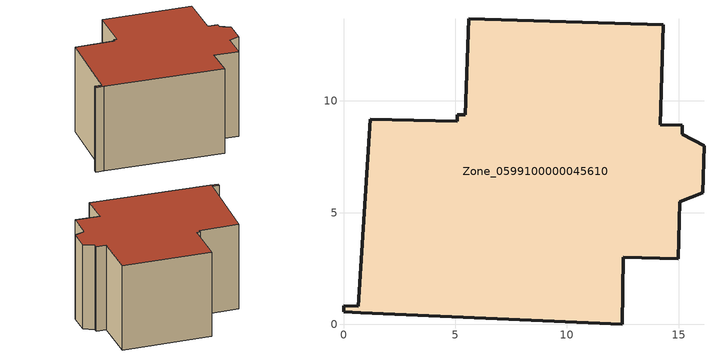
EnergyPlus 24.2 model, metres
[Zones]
Zone_0599100000045610
 floor ground (C_G): 5.09,9.1 5.1,9.38 5.46,9.37 5.61,13.69 14.32,13.41 14.18,8.95 15.16,8.91 15.15,8.51 16.13,8 16.07,5.89 15.05,5.5 14.98,2.93 12.52,3.02 12.47,0 0.78,0.52 0,0.56 0.01,0.84 0.66,0.81 1.21,9.17 z0
 wall outside (C_F): 15.16,8.91 14.18,8.95 14.32,13.41 5.61,13.69 5.46,9.37 5.1,9.38 5.09,9.1 1.21,9.17 0.66,0.81 0.01,0.84 0,0.56 0.78,0.52 12.47,0 12.52,3.02 14.98,2.93 15.05,5.5 16.07,5.89 16.13,8 15.15,8.51 15.16,8.91 z0:8.65
 roof outside (C_R): 0.66,0.81 0.01,0.84 0,0.56 0.78,0.52 12.47,0 12.52,3.02 14.98,2.93 15.05,5.5 16.07,5.89 16.13,8 15.15,8.51 15.16,8.91 14.18,8.95 14.32,13.41 5.61,13.69 5.46,9.37 5.1,9.38 5.09,9.1 1.21,9.17 z8.65
[BUILDING]
Pand.0599100000045610: North Axis=0; Terrain=City; Loads Convergence Tolerance Value=0.04; Temperature Convergence Tolerance Value=0.4; Solar Distribution=FullExterior; Maximum Number of Warmup Days=25; Minimum Number of Warmup Days=1
[Site:Location]
Rotterdam.The.Hague.AP_ZH_NLD Design_Conditions: Latitude=51.96; Longitude=4.45; Time Zone=1; Elevation=-4.5
[SITE:GROUNDTEMPERATURE:BUILDINGSURFACE]
18, 18, 18, 18, 18, 18, 18, 18, 18, 18, 18, 18
[MATERIAL] Thermal Absorptance=0.9; Solar Absorptance=0.7; Visible Absorptance=0.7
Name | Roughness | Thickness | Conductivity | Density | Specific Heat
G.D.1965 | MediumSmooth | 0.15 | 1 | 540 | 1210
F.D.1965 | Rough | 0.3 | 0.857143 | 1920 | 840
R.D.1965 | MediumRough | 0.2 | 0.08 | 1500 | 1000
[CONSTRUCTION]
C_G: G.D.1965
C_F: F.D.1965
C_R: R.D.1965
[ZONE]
Zone_0599100000045610: Type=1; Multiplier=1; Ceiling Height=Autocalculate; Volume=Autocalculate; Floor Area=autocalculate; Part of Total Floor Area=Yes
[ZONEINFILTRATION:DESIGNFLOWRATE]
Infil_Zone_0599100000045610: Zone or ZoneList or Space or SpaceList=Zone_0599100000045610; Schedule=AlwaysOn; Design Flow Rate Calculation Method=Flow/Area; Flow Rate per Floor Area=0.0042; Constant Term Coefficient=1; Temperature Term Coefficient=0; Velocity Term Coefficient=0; Velocity Squared Term Coefficient=0
[HVACTEMPLATE:ZONE:IDEALLOADSAIRSYSTEM]
Zone_0599100000045610: Maximum Heating Supply Air Temperature=50; Minimum Cooling Supply Air Temperature=13; Maximum Heating Supply Air Humidity Ratio=0.0156; Minimum Cooling Supply Air Humidity Ratio=0.0077; Heating Limit=NoLimit; Cooling Limit=NoLimit; Dehumidification Control Type=ConstantSensibleHeatRatio; Cooling Sensible Heat Ratio=0.7; Dehumidification Setpoint=60; Humidification Control Type=None; Humidification Setpoint=30; Outdoor Air Method=None; Outdoor Air Flow Rate per Person=0.00944; Outdoor Air Flow Rate per Zone Floor Area=0; Outdoor Air Flow Rate per Zone=0; Demand Controlled Ventilation Type=None; Outdoor Air Economizer Type=NoEconomizer; Heat Recovery Type=None; Sensible Heat Recovery Effectiveness=0.7; Latent Heat Recovery Effectiveness=0.65
[ZONECONTROL:THERMOSTAT]
ThermostatControl_Zone_0599100000045610: Zone or ZoneList=Zone_0599100000045610; Control Type Schedule=DualSetpointControlType; Control 1=Thermostat_Zone_0599100000045610; Temperature Difference Between Cutout And Setpoint=0
[THERMOSTATSETPOINT:DUALSETPOINT]
Thermostat_Zone_0599100000045610: Heating Setpoint Temperature Schedule=HeatingSetpoint_Zone_0599100000045610; Cooling Setpoint Temperature Schedule=CoolingSetpoint_Zone_0599100000045610
[SCHEDULE:COMPACT]
HeatingSetpoint_Zone_0599100000045610: Through: 12/31, For: AllDays, Until: 24:00, 21
CoolingSetpoint_Zone_0599100000045610: Through: 12/31, For: AllDays, Until: 24:00, 24
DualSetpointControlType: Through: 12/31, For: AllDays, Until: 24:00, 4
AlwaysOn: Through: 12/31, For: AllDays, Until: 24:00, 1
